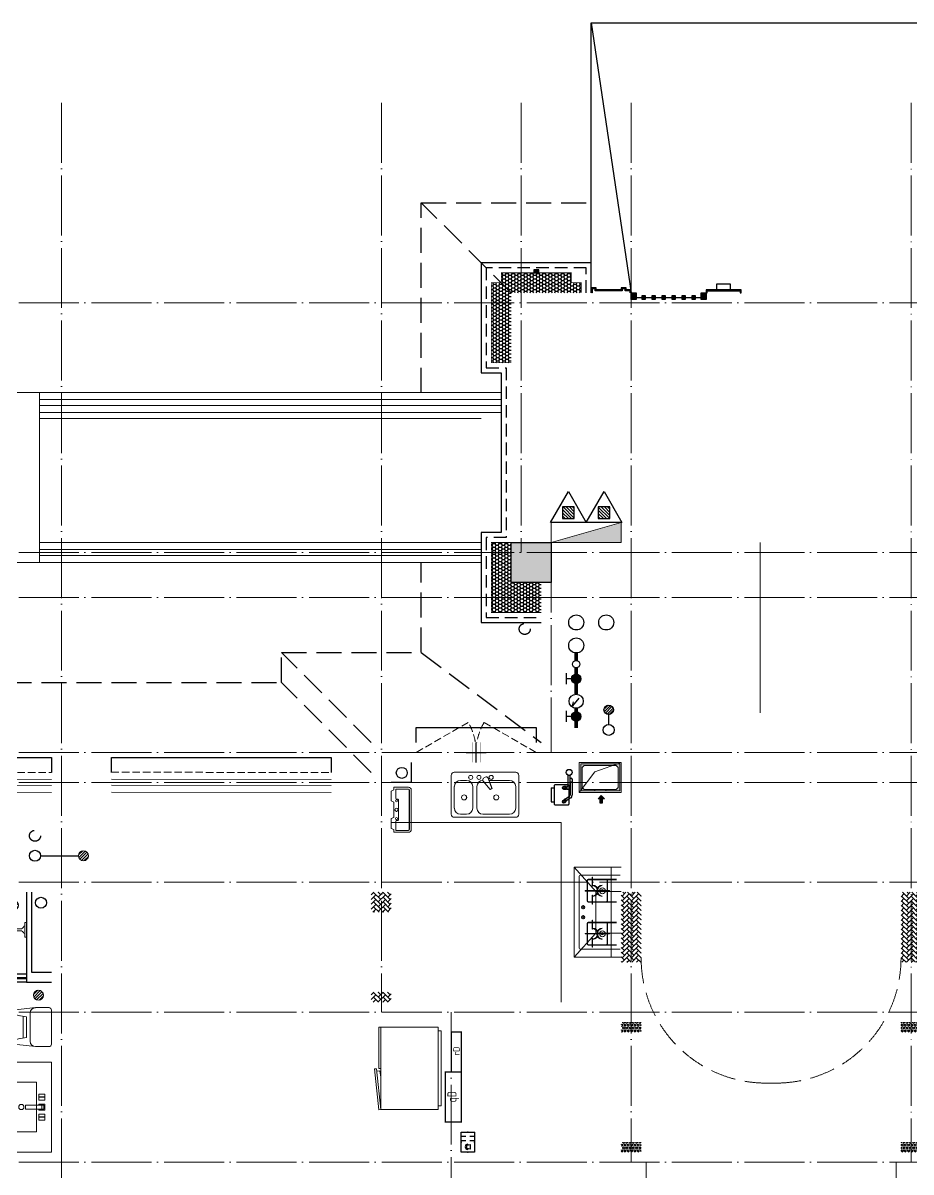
# Model space of a CAD drawing. Extents: x 27938 to 725830, y -209821 to 1628073.
# Drawn here: x 305732 to 314617, y 679457 to 690957 of the extents above; entities that cross this region are included whole.
import ezdxf
from ezdxf.enums import TextEntityAlignment as Align

# ---------------------------------------------------------------- set-up
doc = ezdxf.new("R2010")
doc.units = 0
doc.header["$LTSCALE"] = 1000
doc.header["$MEASUREMENT"] = 0
for name, pattern in [('DASH', [0.35, 0.25, -0.1]), ('DOTE', [2.42, 2, -0.2, 0.02, -0.2]), ('HIDDEN', [0.375, 0.25, -0.125])]:
    doc.linetypes.add(name, pattern=pattern)
for name, color, linetype in [('A-EQPM-MECH', 191, 'Continuous'), ('AH-FURNITURE', 1, 'Continuous'), ('EQUIP-安防', 3, 'Continuous'), ('EQUIP_地漏', 7, 'Continuous'), ('EQUIP_消防', 7, 'Continuous'), ('IP-bath&kitchen-JOHNSON', 4, 'Continuous'), ('P-bath&kitchen-JOHNSON', 4, 'Continuous'), ('PUB_TEXT', 4, 'Continuous'), ('VPIPE-中水', 122, 'Continuous'), ('VPIPE-凝结', 150, 'Continuous'), ('VPIPE-废水', 31, 'Continuous'), ('VPIPE-消防', 1, 'TG_X'), ('VPIPE-给水', 3, 'TG_J'), ('VPIPE-雨水', 4, 'DASH'), ('保温', 6, 'Continuous'), ('修改标示', 212, 'Continuous'), ('卫生间', 6, 'Continuous'), ('建筑-排气道', 9, 'Continuous'), ('机电标识类', 1, 'Continuous'), ('污水', 3, 'Continuous'), ('看线', 251, 'Continuous'), ('立面', 73, 'Continuous'), ('立面-看线', 251, 'Continuous'), ('给水', 4, 'Continuous'), ('铝合金', 144, 'Continuous')]:
    doc.layers.add(name, color=color, linetype=linetype)
for name, color, linetype, lineweight in [('DOTE', 19, 'DOTE', 9), ('EQUIP-消防', 3, 'Continuous', 20), ('EQUIP_消火栓', 242, 'Continuous', 18), ('LVTRY', 1, 'Continuous', 13), ('PUB_HATCH', 8, 'Continuous', 9), ('STAIR', 2, 'Continuous', 18), ('WINDOW', 144, 'Continuous', 15), ('平面-栏杆', 135, 'Continuous', 15), ('平面-看线', 45, 'Continuous', 15), ('平面-空调室内机', 176, 'Continuous', 9), ('平面-空调预留孔', 173, 'Continuous', 15), ('空调', 76, 'Continuous', 13), ('立面-洞口示意', 152, 'Continuous', 13)]:
    doc.layers.add(name, color=color, linetype=linetype, lineweight=lineweight)
doc.styles.add('_TEL_DIM', font='SIMPLEX', dxfattribs={"width": 0.8, "height": 3.5, "bigfont": 'HZTXT'})
doc.styles.add('DIM_FONT', font='SIMPLEX.shx', dxfattribs={"width": 0.56})
doc.styles.add('TG_LINETYPE', font='SIMPLEX', dxfattribs={"width": 0.8, "height": 3, "bigfont": 'HZTXT'})
doc.styles.add('房间名称', font='TSSDENG', dxfattribs={"width": 0.8, "bigfont": 'HZTXT'})
doc.linetypes.add('TG_J', pattern='A,2,-0.22,["J",TG_LINETYPE,S=0.1,R=0,X=-0.18,Y=-0.15],0', length=2.22)
doc.linetypes.add('TG_X', pattern='A,4,-0.3,["X",TG_LINETYPE,S=0.1,R=0,X=-0.23,Y=-0.15],0', length=4.3)
pattern_1 = [(45, (-503782.47, -516048.46), (0, 47.4157523), [100.584, -33.528]), (135, (-503758.762, -516024.753), (3e-15, 47.4157523), [100.584, -33.528])]
pattern_2 = [(90, (-503782.47, -517398.46), (-16.49778, 1e-15), [9.525, -19.05]), (210, (-503782.47, -517398.46), (8.24889, -14.2874966), [9.525, -19.05]), (150, (-503782.47, -517388.935), (-8.24889, -14.2874966), [9.525, -19.05])]
pattern_3 = [(90, (-503782.47, -518598.46), (-16.49778, 1e-15), [9.525, -19.05]), (210, (-503782.47, -518598.46), (8.24889, -14.2874966), [9.525, -19.05]), (150, (-503782.47, -518588.935), (-8.24889, -14.2874966), [9.525, -19.05])]

# ---------------------------------------------------------------- blocks, each defined once
blk = doc.blocks.new('rrrrrrrrrrrra')
for p, q in [((253, 484), (-87, 484)), ((-112, 459), (-112, 324)), ((278, 324), (278, 459)), ((-112, 324), (-64, -103)), ((-59, 271), (224, 271)), ((-21, 232), (-34, 154)), ((186, 232), (-21, 232)), ((186, 232), (199, 154)), ((278, 324), (228, -116)), ((191, 200), (-26, 200))]:
    blk.add_line(p, q)
for centre, radius, start, end in [((-87, 459), 25, 90, 180), ((253, 459), 25, 0, 90), ((-59, 324), 53.3, 180, 270), ((224, 324), 53.3, 270, 0), ((-323, 210), 294, 333.5369, 351.4828), ((488, 210), 294, 188.5172, 206.4631), ((149, -3), 224, 158.5202, 180), ((16, -3), 224, 0, 21.4798), ((84, -64), 153, 195.0773, 340.1181)]:
    blk.add_arc(centre, radius, start, end)
blk = doc.blocks.new('A$C1E0F638F')
for points in [[(500, 435), (500, 85), (0, 85), (0, 435)], [(270, 30), (230, 30), (230, 195), (270, 195)], [(120, 0), (180, 0), (180, 60), (120, 60)], [(147, 55), (153, 55), (153, 5), (147, 5)], [(230, 30), (270, 30), (270, 10), (230, 10)], [(380, 0), (320, 0), (320, 60), (380, 60)], [(353, 55), (347, 55), (347, 5), (353, 5)]]:
    blk.add_lwpolyline(points, close=True)
blk.add_lwpolyline([(270, 60), (280, 60), (280, 0), (220, 0), (220, 60), (230, 60)])
blk.add_circle((250, 236), 26)
blk = doc.blocks.new('$lvtry$00000171')
for p, q in [((-74, 11), (-11, 74)), ((-70, -27), (27, 70)), ((-53, -53), (53, 53)), ((-27, -70), (70, 27)), ((11, -74), (74, -11))]:
    blk.add_line(p, q)
blk.add_circle((0, 0), 75)
blk.add_point((0, 0))
blk = doc.blocks.new('135')
blk.add_hatch(color=256).paths.add_polyline_path([(5, 2), (4, -1), (-5, 2), (-4, 5)])
for p, q in [((-6, 19), (-3, 19)), ((-3, 19), (-6, 19)), ((-6, 3), (5, -2)), ((-6, 3), (-5, 3)), ((-5, 11), (-5, 31)), ((5, 11), (-5, 11)), ((5, 10), (-5, 10)), ((-5, 3), (-4, 6)), ((-4, 6), (5, 2)), ((0, 0), (0, 39)), ((6, 19), (3, 19)), ((3, 19), (6, 19)), ((4, -1), (5, 2)), ((5, 11), (5, 32)), ((4, -1), (6, -2))]:
    blk.add_line(p, q)
for centre, radius, start, end in [((6, 16), 13.5, 151.0147, 204.8403), ((13, 4), 20.5, 163.0924, 182.0012), ((-6, 4), 1, 184.2275, 248.4661), ((-5, 22), 0.5, 335.7643, 151.0147), ((4, 18), 9.42, 155.7643, 171.9773), ((9, 15), 14.6, 166.278, 198.0953), ((14, 4), 19.5, 163.7443, 182.5269), ((-5, 3), 0.5, 181.9385, 247.2597), ((5, 22), 0.5, 29.8425, 204.574), ((-6, 17), 11.7, 10.475, 24.574), ((-6, 15), 12.4, 338.6449, 16.0476), ((29, 7), 24, 172.9439, 199.2318), ((-6, 16), 13.4, 334.9111, 29.8425), ((26, 6), 20.6, 169.1454, 199.9526), ((6, -1), 1.17, 247.4597, 19.9526), ((6, -1), 0.5, 247.4597, 19.2318)]:
    blk.add_arc(centre, radius, start, end)
blk.add_open_spline([(-5, 31), (-4, 31), (-2, 33), (1, 29), (3, 31), (5, 32)], degree=3, knots=[0, 0, 0, 0, 3.066329, 6.218313, 11.124135, 11.124135, 11.124135, 11.124135])
blk = doc.blocks.new('SDFAWERAWER')
at = {"layer": 'LVTRY', "color": 1}
for p, q in [((593941, -1242210), (593784, -1242595)), ((593965, -1242220), (593807, -1242604)), ((593941, -1242210), (593965, -1242220)), ((593988, -1242191), (593978, -1242214)), ((594007, -1242226), (593978, -1242214)), ((594017, -1242203), (593988, -1242191)), ((594016, -1242220), (594027, -1242193)), ((594016, -1242220), (594022, -1242223)), ((594026, -1242204), (594018, -1242222)), ((594018, -1242222), (594021, -1242220)), ((594025, -1242211), (594021, -1242220)), ((594023, -1242221), (594022, -1242223)), ((594022, -1242223), (594024, -1242222)), ((594023, -1242211), (594030, -1242194)), ((594024, -1242221), (594024, -1242222)), ((594025, -1242211), (594031, -1242197)), ((594027, -1242193), (594033, -1242195)), ((594030, -1242194), (594031, -1242197)), ((594032, -1242197), (594033, -1242195)), ((594033, -1242195), (594034, -1242197)), ((594034, -1242198), (594034, -1242197)), ((594047, -1242201), (594036, -1242229)), ((594036, -1242229), (594039, -1242230)), ((594037, -1242211), (594088, -1242232)), ((594039, -1242230), (594045, -1242214)), ((594039, -1242230), (594042, -1242228)), ((594042, -1242228), (594051, -1242205)), ((594050, -1242202), (594043, -1242218)), ((594047, -1242201), (594050, -1242202)), ((594050, -1242202), (594051, -1242205)), ((594057, -1242246), (594067, -1242223)), ((594028, -1242234), (594078, -1242255)), ((593784, -1242595), (593807, -1242604)), ((593803, -1242641), (593813, -1242618)), ((593803, -1242641), (593833, -1242653)), ((593813, -1242618), (593842, -1242630)), ((593842, -1242630), (593833, -1242653)), ((593834, -1242656), (593833, -1242653)), ((593845, -1242629), (593834, -1242656)), ((593836, -1242657), (593834, -1242656)), ((593848, -1242630), (593836, -1242657)), ((593845, -1242629), (593842, -1242630)), ((593848, -1242630), (593845, -1242629)), ((593847, -1242662), (593858, -1242634)), ((593847, -1242662), (593850, -1242663)), ((593850, -1242663), (593861, -1242635)), ((593852, -1242662), (593862, -1242637)), ((593858, -1242634), (593861, -1242635)), ((593861, -1242635), (593862, -1242637))]:
    blk.add_line(p, q, dxfattribs=at)
blk.add_lwpolyline([(593823, -1242717), (594046, -1242174), (594037, -1242170), (593814, -1242713)], close=True, dxfattribs=at)
blk.add_arc((594075, -1242240), 15.3, 281.7932, 33.7019, dxfattribs=at)
for centre, major_axis, start_param, end_param in [((593974, -1242224), (3.93, 9.6), 0, 1.570796), ((593817, -1242608), (13.5, 33.1), 1.570796, 3.141593), ((593817, -1242608), (3.93, 9.6), 1.570796, 3.141593)]:
    blk.add_ellipse(centre, major_axis=major_axis, ratio=1, start_param=start_param, end_param=end_param, dxfattribs=at)
at = {"layer": 'P-bath&kitchen-JOHNSON', "color": 8, "linetype": 'DASH'}
blk.add_arc((593810, -1242714), 586, 67.5369, 157.1325, dxfattribs=at)
at = {"layer": 'LVTRY', "color": 1, "xscale": -1, "rotation": 157.7329157530927}
blk.add_blockref('135', (594045, -1242162), dxfattribs=at)
blk = doc.blocks.new('A$C5DCB2F21')
at = {"layer": 'IP-bath&kitchen-JOHNSON', "color": 8}
for p, q in [((-68, -213), (-158, -275)), ((68, -213), (158, -275)), ((0, -261), (0, -425))]:
    blk.add_line(p, q, dxfattribs=at)
at = {"layer": 'IP-bath&kitchen-JOHNSON', "color": 250}
for centre, major_axis, ratio, start_param, end_param in [((0, -179), (-51, 0), 0.990052, -1.36297, 4.504563), ((0, -178), (-26.8, 0), 0.994812, -1.167677, 4.309269)]:
    blk.add_ellipse(centre, major_axis=major_axis, ratio=ratio, start_param=start_param, end_param=end_param, dxfattribs=at)
at = {"layer": 'LVTRY', "color": 1}
for p, q in [((74, 0), (-74, 0)), ((-10, -174), (-10, -49)), ((11, -174), (11, -49))]:
    blk.add_line(p, q, dxfattribs=at)
blk.add_lwpolyline([(74, 0), (74, -16), (-74, -16), (-74, 0)], dxfattribs=at)
for points in [[(-26, -31, -0.364142), (-38, -16, -0.020495)], [(-10, -49, 0.214893), (-26, -31, 7.649644)], [(11, -49, -0.21439), (26, -31, -7.649644)], [(26, -31, 0.364142), (38, -16, 0.020495)]]:
    blk.add_lwpolyline(points, format="xyb", dxfattribs=at)
blk.add_arc((0, -174), 10.5, 180, 0, dxfattribs=at)
for centre, major_axis, ratio, start_param, end_param in [((0, -181), (53.6, 0), 0.987577, 1.76809, 7.656688), ((-12, -165), (0, 1.43), 0.85, -1.570796, 4.712389), ((-12, -189), (0, 1.43), 0.85, 4.712389, 10.995574), ((12, -165), (0, 1.43), 0.85, 4.712389, 10.995574), ((12, -189), (0, 1.43), 0.85, 4.712389, 10.995574)]:
    blk.add_ellipse(centre, major_axis=major_axis, ratio=ratio, start_param=start_param, end_param=end_param, dxfattribs=at)
blk = doc.blocks.new('FSFSFSFS')
at = {"layer": 'IP-bath&kitchen-JOHNSON'}
for p, q in [((496432, 524228), (495082, 524228)), ((495082, 524183), (495182, 524183)), ((495082, 524173), (495182, 524173)), ((495182, 524173), (495182, 524183)), ((496432, 524193), (495782, 524193)), ((495782, 524183), (495782, 524193)), ((496432, 524183), (495782, 524183)), ((496432, 524148), (495082, 524148))]:
    blk.add_line(p, q, dxfattribs=at)
at = {"layer": 'IP-bath&kitchen-JOHNSON', "color": 8}
for points in [[(496432, 525048), (496432, 524148), (496682, 524148)], [(496482, 525048), (496482, 524248), (496682, 524248)]]:
    blk.add_lwpolyline(points, dxfattribs=at)
at = {"layer": 'LVTRY', "color": 1}
blk.add_lwpolyline([(496082, 522448), (496682, 522448), (496682, 523348), (496082, 523348)], close=True, dxfattribs=at)
at = {"layer": 'IP-bath&kitchen-JOHNSON', "xscale": -1}
for name, p, rotation in [('SDFAWERAWER', (1515501, 1449334), 337.7402306568929), ('A$C5DCB2F21', (496432, 524673), 269.991511475553)]:
    blk.add_blockref(name, p, dxfattribs=dict(at, rotation=rotation))
at = {"layer": 'LVTRY', "xscale": 0.6666666667107826, "yscale": 0.6666666667107826}
for p in [(496302, 524918), (496552, 524018)]:
    blk.add_blockref('$lvtry$00000171', p, dxfattribs=at)
at = {"layer": 'LVTRY', "color": 1, "extrusion": (0, 0, -1), "zscale": -1, "rotation": 90.00000000000001}
blk.add_blockref('rrrrrrrrrrrra', (-496199, 523616), dxfattribs=at)
at = {"layer": 'LVTRY', "color": 1, "rotation": 90.00000000000001}
blk.add_blockref('A$C1E0F638F', (496617, 522649), dxfattribs=at)
blk = doc.blocks.new('rtyg7uyhg')
at = {"layer": 'LVTRY'}
for p, q in [((193590, 45458), (193590, 45069)), ((194235, 45489), (193621, 45489)), ((193896, 45430), (193858, 45326)), ((193926, 45440), (193940, 45432)), ((194265, 45069), (194265, 45458)), ((193621, 45131), (193621, 45346)), ((193682, 45407), (193888, 45407)), ((193858, 45326), (193875, 45316)), ((193875, 45316), (193946, 45401)), ((194010, 45346), (194010, 45131)), ((194051, 45131), (194051, 45346)), ((194112, 45407), (194173, 45407)), ((194235, 45346), (194235, 45131)), ((193621, 45039), (194235, 45039)), ((193948, 45069), (193682, 45069)), ((194173, 45069), (194112, 45069))]:
    blk.add_line(p, q, dxfattribs=at)
for centre, radius in [((193866, 45438), 20.5), ((193989, 45438), 20.5), ((194071, 45438), 20.5), ((193815, 45238), 25.6), ((194137, 45238), 25.6)]:
    blk.add_circle(centre, radius, dxfattribs=at)
for centre, radius, start, end in [((193621, 45458), 30.7, 90, 180), ((193916, 45423), 20.5, 60, 159.4623), ((193930, 45414), 20.5, 320.5377, 60), ((194235, 45458), 30.7, 360, 90), ((193682, 45346), 61.4, 90, 180), ((193948, 45346), 61.4, 360, 90), ((194112, 45346), 61.4, 90, 180), ((194173, 45346), 61.4, 360, 90), ((193682, 45131), 61.4, 180, 270), ((193948, 45131), 61.4, 270, 360), ((194112, 45131), 61.4, 180, 270), ((194173, 45131), 61.4, 270, 360), ((193621, 45069), 30.7, 180, 270), ((194235, 45069), 30.7, 270, 360)]:
    blk.add_arc(centre, radius, start, end, dxfattribs=at)
at = {"layer": 'LVTRY', "style": 'DIM_FONT', "width": 0.8, "flags": 9}
for tag in ['YSIZE', 'XSIZE']:
    blk.add_attdef(tag, (193928, 45488), '', height=0.5, rotation=90, dxfattribs=at)
blk = doc.blocks.new('A-Kitchen-7')
at = {"layer": 'LVTRY'}
for p, q in [((-519, 780), (-7, 834)), ((-515, 756), (-519, 780)), ((-4, 811), (-515, 756)), ((515, 756), (-515, 756)), ((-515, 756), (-515, 40)), ((-486, 761), (-485, 756)), ((-29, 767), (-112, 756)), ((-29, 767), (-35, 806)), ((-7, 834), (-4, 811)), ((515, 780), (0, 780)), ((0, 756), (0, 780)), ((515, 756), (515, 780)), ((515, 40), (515, 756)), ((-515, 40), (515, 40))]:
    blk.add_line(p, q, dxfattribs=at)
blk.add_lwpolyline([(-469, 40), (-469, 0), (469, 0), (469, 40)], close=True, dxfattribs=at)
blk = doc.blocks.new('A$C60D053AF')
at = {"layer": 'AH-FURNITURE', "color": 8}
for p, q in [((233, -90), (128, -90)), ((233, -110), (128, -110)), ((193, -71), (328, -71)), ((193, -91), (328, -91)), ((342, -97), (370, -143)), ((356, -83), (384, -129)), ((245, -129), (245, -122)), ((265, -129), (265, -122)), ((255, -281), (255, -251)), ((255, -281), (393, -281)), ((393, -281), (393, -251))]:
    blk.add_line(p, q, dxfattribs=at)
for points in [[(170, -68, 1), (170, -94), (193, -94), (193, -68)], [(234, -251), (414, -251, 0.414214), (424, -241), (424, -111, 0.414214), (414, -101), (234, -101, 0.414214), (224, -111), (224, -241, 0.414214)], [(268, -122), (268, -107, 0.414214), (248, -87), (233, -87), (233, -113), (242, -113), (242, -122)], [(242, -152, 1), (268, -152), (268, -129), (242, -129)], [(384, -161, 1), (402, -143), (386, -127), (368, -145)]]:
    blk.add_lwpolyline(points, format="xyb", close=True, dxfattribs=at)
for centre, radius in [((100, -100), 30), ((255, -152), 15), ((255, -152), 10), ((393, -152), 15), ((393, -152), 10)]:
    blk.add_circle(centre, radius, dxfattribs=at)
for radius in [40, 20]:
    blk.add_arc((328, -111), radius, 45, 90, dxfattribs=at)
blk = doc.blocks.new('FRSDFDGDGDRGDR')
at = {"layer": '平面-空调预留孔'}
for p, q in [((699619, 775448), (699746, 775448)), ((699746, 775448), (699746, 775355)), ((699612, 775044), (699612, 775441)), ((699720, 775342), (699720, 775143)), ((699727, 775349), (699740, 775349)), ((699727, 775136), (699740, 775136)), ((699746, 775130), (699746, 775037)), ((699746, 775037), (699619, 775037))]:
    blk.add_line(p, q, dxfattribs=at)
blk.add_lwpolyline([(699766, 775167), (699793, 775154), (699793, 775057), (699766, 775044), (699766, 775018), (699619, 775018, -0.414214), (699593, 775044), (699593, 775441, -0.414214), (699619, 775468), (699766, 775468), (699766, 775441), (699793, 775428), (699793, 775332), (699766, 775318)], format="xyb", close=True, dxfattribs=at)
for centre, radius in [((699740, 775332), 10.6), ((699740, 775243), 15.8), ((699740, 775154), 10.6)]:
    blk.add_circle(centre, radius, dxfattribs=at)
for centre, start, end in [((699619, 775441), 90, 180), ((699727, 775342), 90, 180), ((699740, 775355), 270, 360), ((699727, 775143), 180, 270), ((699740, 775130), 0, 90), ((699619, 775044), 180, 270)]:
    blk.add_arc(centre, 6.6, start, end, dxfattribs=at)
blk = doc.blocks.new('*U69')
h = blk.add_hatch(color=5)
h.set_gradient(color1=(0, 0, 255), rotation=180, tint=1)
h.paths.add_polyline_path([(0, 0), (-6.35, -6.35), (-6.35, -2.159), (-15, -2.159), (-15, 2.159), (-6.35, 2.159), (-6.35, 6.35)])
at = {"color": 0, "linetype": 'Continuous'}
blk.add_lwpolyline([(0, 0), (-6.35, -6.35), (-6.35, -2.159), (-15, -2.159), (-15, 2.159), (-6.35, 2.159), (-6.35, 6.35)], close=True, dxfattribs=at)
blk = doc.blocks.new('sgrsefv')
at = {"layer": 'PUB_HATCH'}
blk.add_hatch(color=256, dxfattribs=at).paths.add_polyline_path([(1112933, 840916), (1112933, 840646), (1113073, 840646), (1113073, 840661), (1112968, 840661), (1112948, 840681), (1112948, 840881), (1112968, 840901), (1113288, 840901), (1113308, 840881), (1113308, 840681), (1113288, 840661), (1113183, 840661), (1113183, 840646), (1113323, 840646), (1113323, 840916)])
at = {"layer": 'LVTRY', "color": 1}
for p, q in [((1113073, 840661), (1113073, 840646)), ((1113183, 840661), (1113183, 840646))]:
    blk.add_line(p, q, dxfattribs=at)
for points in [[(1112918, 840931), (1113338, 840931), (1113338, 840631), (1112918, 840631)], [(1112933, 840916), (1113323, 840916), (1113323, 840646), (1112933, 840646)], [(1113288, 840661), (1112968, 840661), (1112948, 840681), (1112948, 840881), (1112968, 840901), (1113288, 840901), (1113308, 840881), (1113308, 840681), (1113288, 840661)]]:
    blk.add_lwpolyline(points, close=True, dxfattribs=at)
at = {"layer": '立面-洞口示意'}
blk.add_lwpolyline([(1112918, 840931), (1113182, 840837), (1113338, 840631)], dxfattribs=at)
at = {"layer": '建筑-排气道', "xscale": -5, "yscale": 5, "zscale": 5, "rotation": 270}
blk.add_blockref('*U69', (1113118, 840599), dxfattribs=at)
blk = doc.blocks.new('GDGDGDRGDG')
at = {"layer": 'IP-bath&kitchen-JOHNSON', "color": 8}
blk.add_lwpolyline([(500282, 526348), (500282, 526148), (500082, 526148)], dxfattribs=at)
at = {"layer": 'LVTRY', "color": 251}
for p, q in [((502128, 525056), (501912, 525298)), ((502382, 525298), (501912, 525298)), ((501912, 525298), (501912, 524398)), ((502282, 524398), (502282, 525298)), ((502382, 525056), (502128, 525056)), ((502128, 525056), (502128, 524640)), ((501912, 524398), (502128, 524640)), ((502128, 524640), (502382, 524640)), ((501912, 524398), (502382, 524398))]:
    blk.add_line(p, q, dxfattribs=at)
at = {"layer": 'LVTRY'}
for p, q in [((501962, 524488), (501962, 525208)), ((501972, 525218), (502372, 525218)), ((502282, 525208), (502282, 524488)), ((502042, 525168), (502042, 524958)), ((502047, 525168), (502047, 524958)), ((502337, 525178), (502052, 525178)), ((502337, 525173), (502052, 525173)), ((502093, 525198), (502093, 525108)), ((502097, 525198), (502093, 525198)), ((502093, 525108), (502097, 525108)), ((502097, 525108), (502097, 525198)), ((502242, 524958), (502242, 525168)), ((502247, 524958), (502247, 525168)), ((502022, 525066), (502150, 525066)), ((502022, 525061), (502022, 525066)), ((502150, 525061), (502022, 525061)), ((502093, 524928), (502093, 525018)), ((502093, 525018), (502097, 525018)), ((502097, 525018), (502097, 524928)), ((502267, 525066), (502140, 525066)), ((502140, 525066), (502140, 525061)), ((502140, 525061), (502267, 525061)), ((502150, 525066), (502150, 525061)), ((502267, 525061), (502267, 525066)), ((502282, 524640), (502282, 525056)), ((501983, 524898), (502022, 524898)), ((502002, 524879), (502002, 524918)), ((502052, 524953), (502337, 524953)), ((502052, 524948), (502337, 524948)), ((502097, 524928), (502093, 524928)), ((501983, 524798), (502022, 524798)), ((502002, 524779), (502002, 524818)), ((502052, 524748), (502337, 524748)), ((502093, 524768), (502093, 524678)), ((502097, 524768), (502093, 524768)), ((502097, 524678), (502097, 524768)), ((502150, 524636), (502022, 524636)), ((502022, 524636), (502022, 524631)), ((502022, 524631), (502150, 524631)), ((502042, 524528), (502042, 524738)), ((502047, 524528), (502047, 524738)), ((502052, 524743), (502337, 524743)), ((502093, 524678), (502097, 524678)), ((502140, 524631), (502140, 524636)), ((502140, 524636), (502267, 524636)), ((502267, 524631), (502140, 524631)), ((502150, 524631), (502150, 524636)), ((502242, 524738), (502242, 524528)), ((502247, 524738), (502247, 524528)), ((502267, 524636), (502267, 524631)), ((502337, 524523), (502052, 524523)), ((502337, 524518), (502052, 524518)), ((502093, 524498), (502093, 524588)), ((502093, 524588), (502097, 524588)), ((502097, 524588), (502097, 524498)), ((502372, 524478), (501972, 524478)), ((502097, 524498), (502093, 524498))]:
    blk.add_line(p, q, dxfattribs=at)
blk.add_lwpolyline([(501782, 523948), (501782, 525748), (500082, 525748)], dxfattribs=at)
for centre, radius in [((502195, 525063), 29.7), ((502195, 525063), 11.7), ((502002, 524898), 17), ((502002, 524798), 17), ((502195, 524633), 29.7), ((502195, 524633), 11.7)]:
    blk.add_circle(centre, radius, dxfattribs=at)
for centre, radius, start, end in [((501972, 525208), 10, 90, 180), ((502272, 525208), 10, 0, 90), ((502052, 525168), 10, 90, 180), ((502052, 525168), 5, 90, 180), ((502095, 525063), 56.7, 2.2742, 87.7258), ((502095, 525063), 52.2, 2.4704, 87.5296), ((502195, 525063), 56.7, 92.2742, 177.7258), ((502195, 525063), 52.2, 92.4704, 177.5296), ((502237, 525168), 10, 0, 90), ((502237, 525168), 5, 0, 90), ((502095, 525063), 56.7, 272.2742, 357.7258), ((502095, 525063), 52.2, 272.4704, 357.5296), ((502195, 525063), 56.7, 182.2742, 267.7258), ((502195, 525063), 52.2, 182.4704, 267.5296), ((502052, 524958), 10, 180, 270), ((502052, 524958), 5, 180, 270), ((502237, 524958), 5, 270, 0), ((502237, 524958), 10, 270, 0), ((502052, 524738), 10, 90, 180), ((502237, 524738), 10, 0, 90), ((502052, 524738), 5, 90, 180), ((502095, 524633), 56.7, 2.2742, 87.7258), ((502095, 524633), 52.2, 2.4704, 87.5296), ((502095, 524633), 56.7, 272.2742, 357.7258), ((502095, 524633), 52.2, 272.4704, 357.5296), ((502195, 524633), 56.7, 92.2742, 177.7258), ((502195, 524633), 56.7, 182.2742, 267.7258), ((502195, 524633), 52.2, 92.4704, 177.5296), ((502195, 524633), 52.2, 182.4704, 267.5296), ((502237, 524738), 5, 0, 90), ((502052, 524528), 10, 180, 270), ((502052, 524528), 5, 180, 270), ((502237, 524528), 5, 270, 0), ((502237, 524528), 10, 270, 0), ((501972, 524488), 10, 180, 270), ((502272, 524488), 10, 270, 0)]:
    blk.add_arc(centre, radius, start, end, dxfattribs=at)
at = {"xscale": -1}
for name, p in [('rtyg7uyhg', (694948, 480760)), ('sgrsefv', (1615301, -314583)), ('FRSDFDGDGDRGDR', (1199875, -249369))]:
    blk.add_blockref(name, p, dxfattribs=at)
at = {"rotation": 270}
blk.add_blockref('A$C60D053AF', (501962, 526348), dxfattribs=at)
at = {"layer": 'LVTRY', "color": 1, "extrusion": (0, 0, -1), "xscale": -0.7999999999883585, "yscale": 0.7999999999883585, "zscale": -0.7999999999883585, "rotation": 270}
blk.add_blockref('A-Kitchen-7', (-500582, 523286), dxfattribs=at)
blk = doc.blocks.new('A$C2705576B')
at = {"layer": '给水'}
h = blk.add_hatch(color=256, dxfattribs=at)
edge = h.paths.add_edge_path()
edge.add_arc((417, -1741), 47.2, 0, 360)
h = blk.add_hatch(color=256, dxfattribs=at)
edge = h.paths.add_edge_path()
edge.add_arc((795, -1741), 47.2, 0, 360)
for p, q in [((363, -1645), (472, -1645)), ((417, -1741), (417, -1645)), ((601, -1768), (525, -1704)), ((525, -1704), (564, -1715)), ((740, -1645), (849, -1645)), ((795, -1741), (795, -1645))]:
    blk.add_line(p, q, dxfattribs=at)
at = {"layer": '给水', "const_width": 35.4}
for points in [[(499, -1741), (302, -1741)], [(903, -1741), (641, -1741)], [(1053, -1741), (978, -1741)]]:
    blk.add_lwpolyline(points, dxfattribs=at)
at = {"layer": '给水'}
for centre, radius in [((417, -1741), 47.2), ((570, -1741), 70.8), ((795, -1741), 47.2), ((941, -1741), 37.5)]:
    blk.add_circle(centre, radius, dxfattribs=at)
blk = doc.blocks.new('$TwtSys$00000141')
at = {"color": 1}
for p, q in [((-47, 4), (-5, 46)), ((-47, 4), (-5, 46)), ((-44, -18), (18, 44)), ((-44, -18), (18, 44)), ((-33, -33), (33, 33)), ((-33, -33), (33, 33)), ((-16, -44), (44, 16)), ((-16, -44), (44, 16)), ((6, -46), (46, -6)), ((6, -46), (46, -6))]:
    blk.add_line(p, q, dxfattribs=at)
blk.add_circle((0, 0), 47, dxfattribs=at)
blk.add_circle((0, 0), 47, dxfattribs=at)
blk = doc.blocks.new('dongkong')
blk.add_wipeout([(-603756, 210771), (-603756, 210571), (-603836, 210571), (-603836, 210771)])
at = {"layer": '机电标识类', "color": 250, "linetype": 'DASH', "ltscale": 400}
for p, q in [((-603796, 210771), (-603796, 210571)), ((-603896, 210671), (-603696, 210671))]:
    blk.add_line(p, q, dxfattribs=at)
at = {"layer": '空调', "color": 6, "linetype": 'DASH', "const_width": 2}
blk.add_lwpolyline([(-603756, 210771), (-603756, 210571), (-603836, 210571), (-603836, 210771)], close=True, dxfattribs=at)
blk = doc.blocks.new('A$C263B1184')
at = {"layer": '保温', "linetype": 'ByBlock', "ltscale": 10}
h = blk.add_hatch(dxfattribs=at)
h.set_pattern_fill('AR-HBONE', color=251, scale=55)
h.set_pattern_definition(pattern_1)
h.paths.add_polyline_path([(-1200, 8300), (-1200, 9000), (-1400, 9000), (-1400, 8300)])
h = blk.add_hatch(dxfattribs=at)
h.set_pattern_fill('AR-HBONE', color=251, scale=55)
h.set_pattern_definition(pattern_1)
h.paths.add_polyline_path([(1400, 8300), (1400, 9000), (1600, 9000), (1600, 8300)])
h = blk.add_hatch(dxfattribs=at)
h.set_pattern_fill('AR-HBONE', color=251, scale=55)
h.set_pattern_definition([(45, (-1012960.393, -342660.66), (0, 47.4157523), [100.584, -33.528]), (135, (-1012936.685, -342636.954), (3e-15, 47.4157523), [100.584, -33.528])])
h.paths.add_polyline_path([(3900, 8800), (3900, 9000), (4100, 9000), (4100, 8800)])
h = blk.add_hatch(dxfattribs=at)
h.set_pattern_fill('AR-HBONE', color=251, scale=55)
h.set_pattern_definition([(45, (-1012960.295, -343660.66), (0, 47.4157523), [100.584, -33.528]), (135, (-1012936.587, -343636.954), (3e-15, 47.4157523), [100.584, -33.528])])
h.paths.add_polyline_path([(3900, 7900), (3900, 8000), (4100, 8000), (4100, 7900)])
at = {"layer": '保温', "linetype": 'Continuous', "ltscale": 10}
h = blk.add_hatch(dxfattribs=at)
h.set_pattern_fill('HEX', color=251, scale=10, angle=90, style=0)
h.set_pattern_definition(pattern_2)
h.paths.add_polyline_path([(-1200, 7600), (-1200, 7700), (-1400, 7700), (-1400, 7600)])
h = blk.add_hatch(dxfattribs=at)
h.set_pattern_fill('HEX', color=251, scale=10, angle=90, style=0)
h.set_pattern_definition(pattern_2)
h.paths.add_polyline_path([(1400, 7600), (1400, 7700), (1600, 7700), (1600, 7600)])
h = blk.add_hatch(dxfattribs=at)
h.set_pattern_fill('HEX', color=251, scale=10, angle=90, style=0)
h.set_pattern_definition(pattern_3)
h.paths.add_polyline_path([(-1200, 6400), (-1200, 6500), (-1400, 6500), (-1400, 6400)])
h = blk.add_hatch(dxfattribs=at)
h.set_pattern_fill('HEX', color=251, scale=10, angle=90, style=0)
h.set_pattern_definition(pattern_3)
h.paths.add_polyline_path([(1400, 6400), (1400, 6500), (1600, 6500), (1600, 6400)])
blk = doc.blocks.new('$TwtSys$00000434')
for p, q in [((-0.5, 0.5), (-0.5, -0.5)), ((-0.5, -0.5), (0.5, 0.5)), ((0.5, 0.5), (-0.5, 0.5)), ((0.5, -0.5), (0.5, 0.5)), ((-0.5, -0.5), (0.5, -0.5))]:
    blk.add_line(p, q)
blk.add_solid([(0.5, -0.5), (0.5, 0.5), (-0.5, -0.5)])
blk = doc.blocks.new('$TwtSys$00000546')
h = blk.add_hatch()
h.set_pattern_fill('ANSI31', color=1, scale=200, style=0)
h.set_pattern_definition([(45, (-38543.802, -6670.83), (-17.67767, 17.67767), [])])
h.paths.add_polyline_path([(-65, 174), (65, 174), (65, 44), (-65, 44)])
at = {"color": 1}
for points in [[(0, 344), (-198, 0), (198, 0)], [(-65, 174), (65, 174), (65, 44), (-65, 44)]]:
    blk.add_lwpolyline(points, close=True, dxfattribs=at)
blk = doc.blocks.new('A$C7D502F78')
at = {"layer": '修改标示', "ltscale": 2}
blk.add_lwpolyline([(-151, 197), (-11, 197), (-11, 142), (-151, 142)], close=True, dxfattribs=at)
blk = doc.blocks.new('GDRDADWDAD')
at = {"layer": 'DOTE', "linetype": 'DOTE', "ltscale": 0.3}
for p, q in [((306117, 690157), (306117, 671157)), ((309317, 690157), (309317, 681057)), ((310717, 690157), (310717, 685657)), ((311817, 690157), (311817, 679557)), ((314617, 690157), (314617, 679557)), ((270117, 688157), (328917, 688157)), ((270117, 685657), (328917, 685657)), ((311017, 685657), (311017, 683657)), ((270117, 685207), (328917, 685207)), ((270117, 683657), (328917, 683657)), ((270117, 683357), (328917, 683357)), ((270117, 682357), (328917, 682357)), ((270117, 681057), (328917, 681057)), ((310017, 681057), (310017, 671157)), ((270117, 679557), (328917, 679557)), ((311967, 679557), (311967, 677457)), ((314467, 679557), (314467, 677457))]:
    blk.add_line(p, q, dxfattribs=at)
blk = doc.blocks.new('HFGHFHF')
at = {"layer": '卫生间', "color": 159, "linetype": 'DASH', "true_color": 0x22346e}
for p, q in [((288417, 688257), (289317, 689157)), ((289317, 684657), (288117, 683757)), ((289817, 683757), (290716, 684657)), ((289817, 683457), (290716, 684357))]:
    blk.add_line(p, q, dxfattribs=at)
for points in [[(289317, 687257), (289317, 689157), (287617, 689157)], [(299517, 683357), (298717, 683357), (298716, 684357), (290716, 684357), (290716, 684657), (289317, 684657), (289317, 685557)]]:
    blk.add_lwpolyline(points, dxfattribs=at)
blk = doc.blocks.new('$equip$00002628')
at = {"linetype": 'Continuous'}
for p, q in [((-0.625, 0.415), (0.625, 0.415)), ((-0.625, -0.415), (-0.625, 0.415)), ((-0.472, 0.01), (-0.409, 0.01)), ((-0.446, -0.138), (-0.395, 0.058)), ((-0.395, 0.058), (-0.395, 0.058)), ((-0.395, 0.058), (-0.206, 0.058)), ((-0.206, 0.058), (-0.155, -0.138)), ((-0.191, 0.01), (-0.129, 0.01)), ((0.071, 0.129), (0.071, 0.415)), ((0.35, 0.129), (0.35, 0.415)), ((0.625, 0.415), (0.625, -0.415)), ((0.625, -0.415), (-0.625, -0.415)), ((-0.155, -0.138), (-0.446, -0.138)), ((0.071, -0.415), (0.071, -0.129)), ((0.35, -0.415), (0.35, -0.129))]:
    blk.add_line(p, q, dxfattribs=at)
at = {"const_width": 0.05}
blk.add_lwpolyline([(-0.625, 0.415), (0.625, 0.415), (0.625, -0.415), (-0.625, -0.415), (-0.625, 0.415), (0.625, 0.415)], dxfattribs=at)
at = {"linetype": 'Continuous'}
blk.add_arc((-0.3, -0.011), 0.173, 6.98974, 173.01026, dxfattribs=at)
for p in [(-0.625, 0), (0, 0.415), (0, -0.415), (0.625, 0)]:
    blk.add_point(p)
at = {"color": 7, "style": '_TEL_DIM', "flags": 1}
blk.add_attdef('A', text='', height=0.000025, dxfattribs=at).set_placement((0, 0), align=Align.MIDDLE_CENTER)
blk = doc.blocks.new('GDGRDGDRGDFD')
at = {"layer": 'EQUIP-消防', "const_width": 12.8}
blk.add_lwpolyline([(136867, 335508), (136367, 335508), (136367, 335348), (136867, 335348)], close=True, dxfattribs=at)
at = {"layer": 'PUB_TEXT', "color": 7, "true_color": 0xffffff, "style": '房间名称', "width": 0.8}
blk.add_text('qD', height=90, dxfattribs=at).set_placement((136565, 335396))
blk = doc.blocks.new('FSFSFSFSEG')
at = {"layer": 'EQUIP-消防', "const_width": 12.8}
blk.add_lwpolyline([(136867, 335153), (136467, 335153), (136467, 335053), (136867, 335053)], close=True, dxfattribs=at)
at = {"layer": 'PUB_TEXT', "color": 7, "true_color": 0xffffff, "style": '房间名称', "width": 0.8}
blk.add_text('rD', height=64.8, dxfattribs=at).set_placement((136634, 335069))
blk = doc.blocks.new('HFHFHTFCD')
at = {"rotation": 90}
for name, p in [('FSFSFSFSEG', (645169, 235157)), ('GDGRDGDRGDFD', (645464, 234757))]:
    blk.add_blockref(name, p, dxfattribs=at)
at = {"layer": 'EQUIP-安防', "xscale": 160, "yscale": 160, "zscale": 160, "rotation": 90}
blk.add_blockref('$equip$00002628', (310183, 370924), dxfattribs=at)
blk = doc.blocks.new('A$C028C60F5')
at = {"color": 6}
blk.add_lwpolyline([(400, 0), (0, 0), (0, -400), (400, -400)], close=True, dxfattribs=at)
at = {"layer": 'PUB_HATCH'}
blk.add_solid([(0, -400), (400, -400), (0, 0), (400, 0)], dxfattribs=at)
blk = doc.blocks.new('A$C3EFA6995')
for p in [(9700, -2400), (15900, -2400)]:
    blk.add_blockref('A$C028C60F5', p)

msp = doc.modelspace()

# ---------------------------------------------------------------- hatches: boundary and pattern name
at = {"layer": '立面'}
h = msp.add_hatch(dxfattribs=at)
h.set_pattern_fill('ANSI31', color=251, scale=2)
h.set_pattern_definition([(45, (-577433.4547, -107108.3295), (-2.24506403, 2.24506403), [])])
h.paths.add_polyline_path([(310841.8, 688457.2), (310891.8, 688457.2), (310891.8, 688487.2), (310841.8, 688487.2)])
h = msp.add_hatch(dxfattribs=at)
h.set_pattern_fill('ANSI31', color=251, scale=2)
h.set_pattern_definition([(45, (-389425.706, -266823.1597), (-2.24506403, 2.24506403), [])])
h.paths.add_polyline_path([(311416.8, 688257.3), (311816.5, 688257.3), (311816.5, 688287.3), (311766.5, 688287.3), (311766.5, 688307.4), (311716.5, 688307.4), (311716.5, 688287.4), (311466.7, 688287.1), (311466.5, 688307.4), (311416.8, 688307.4)])
h.paths.add_polyline_path([(311426.8, 688257.3), (311806.5, 688257.3), (311806.5, 688277.3), (311756.5, 688277.3), (311756.5, 688297.4), (311726.5, 688297.4), (311726.5, 688277.4), (311456.8, 688277.1), (311456.6, 688297.4), (311426.8, 688297.4)])
h = msp.add_hatch(dxfattribs=at)
h.set_pattern_fill('ANSI31', color=251, scale=2)
h.set_pattern_definition([(45, (-577633.4547, -108177.829), (-2.24506403, 2.24506403), [])])
edge = h.paths.add_edge_path()
edge.add_line((312566.5, 688257.2), (312576.6, 688257.2))
edge.add_line((312576.6, 688257.2), (312576.6, 688277.2))
edge.add_line((312576.6, 688277.2), (312906.6, 688277.2))
edge.add_line((312906.6, 688277.2), (312906.6, 688257.3))
edge.add_line((312906.6, 688257.3), (312916.6, 688257.2))
edge.add_line((312916.6, 688257.2), (312916.6, 688287.2))
edge.add_line((312916.6, 688287.2), (312566.6, 688287.2))
edge.add_line((312566.6, 688287.2), (312566.6, 688257.2))
h = msp.add_hatch(dxfattribs=at)
h.set_pattern_fill('ANSI31', color=251, scale=2)
h.set_pattern_definition([(45, (-389485.9416, -266823.342), (-2.24506403, 2.24506403), [])])
h.paths.add_polyline_path([(311816.5, 688257.2), (311866.5, 688257.2), (311866.5, 688190.5), (311816.5, 688190.5)])
h = msp.add_hatch(dxfattribs=at)
h.set_pattern_fill('ANSI31', color=251, scale=2)
h.set_pattern_definition([(45, (-389375.941, -266823.3426), (-2.24506403, 2.24506403), [])])
h.paths.add_polyline_path([(311926.5, 688230.2), (311956.5, 688230.2), (311956.5, 688190.5), (311926.5, 688190.5)])
h = msp.add_hatch(dxfattribs=at)
h.set_pattern_fill('ANSI31', color=251, scale=2)
h.set_pattern_definition([(45, (-389275.941, -266823.3435), (-2.24506403, 2.24506403), [])])
h.paths.add_polyline_path([(312026.5, 688230.2), (312056.5, 688230.2), (312056.5, 688190.5), (312026.5, 688190.5)])
h = msp.add_hatch(dxfattribs=at)
h.set_pattern_fill('ANSI31', color=251, scale=2)
h.set_pattern_definition([(45, (-389175.941, -266823.3444), (-2.24506403, 2.24506403), [])])
h.paths.add_polyline_path([(312126.5, 688230.2), (312156.5, 688230.2), (312156.5, 688190.5), (312126.5, 688190.5)])
h = msp.add_hatch(dxfattribs=at)
h.set_pattern_fill('ANSI31', color=251, scale=2)
h.set_pattern_definition([(45, (-389075.941, -266823.3454), (-2.24506403, 2.24506403), [])])
h.paths.add_polyline_path([(312226.5, 688230.2), (312256.5, 688230.2), (312256.5, 688190.5), (312226.5, 688190.5)])
h = msp.add_hatch(dxfattribs=at)
h.set_pattern_fill('ANSI31', color=251, scale=2)
h.set_pattern_definition([(45, (-388975.941, -266823.3463), (-2.24506403, 2.24506403), [])])
h.paths.add_polyline_path([(312326.5, 688230.2), (312356.5, 688230.2), (312356.5, 688190.5), (312326.5, 688190.5)])
h = msp.add_hatch(dxfattribs=at)
h.set_pattern_fill('ANSI31', color=251, scale=2)
h.set_pattern_definition([(45, (-388875.941, -266823.3472), (-2.24506403, 2.24506403), [])])
h.paths.add_polyline_path([(312426.5, 688230.2), (312456.5, 688230.2), (312456.5, 688190.5), (312426.5, 688190.5)])
h = msp.add_hatch(dxfattribs=at)
h.set_pattern_fill('ANSI31', color=251, scale=2)
h.set_pattern_definition([(45, (-388785.9383, -266823.3383), (-2.24506403, 2.24506403), [])])
h.paths.add_polyline_path([(312516.5, 688257.2), (312566.5, 688257.2), (312566.5, 688190.5), (312516.5, 688190.5)])
at = {"layer": '立面-看线'}
h = msp.add_hatch(dxfattribs=at)
h.set_pattern_fill('HONEY', color=256, scale=13)
h.set_pattern_definition([(0, (-144800.637, 156240.446), (30.95625, 17.872595), [20.6375, -41.275]), (120, (-144800.637, 156240.446), (-30.9562463, 17.8726014), [20.6375, -41.275]), (60, (-144800.637, 156240.446), (3.7e-06, 35.7451964), [-41.275, 20.6375])])
h.paths.add_polyline_path([(311216.8, 688357.2), (311216.8, 688457.2), (310516.8, 688457.2), (310516.8, 688357.2), (310416.8, 688357.2), (310416.8, 687557.2), (310616.6, 687557.2), (310616.6, 688257.2), (311315.9, 688257.2), (311315.9, 688357.2)])
h = msp.add_hatch(dxfattribs=at)
h.set_pattern_fill('HONEY', color=256, scale=13)
h.set_pattern_definition([(0, (-144900, 152840.447), (30.95625, 17.872595), [20.6375, -41.275]), (120, (-144900, 152840.447), (-30.9562463, 17.8726014), [20.6375, -41.275]), (60, (-144900, 152840.447), (3.7e-06, 35.7451964), [-41.275, 20.6375])])
h.paths.add_polyline_path([(310916.6, 685357.2), (310616.6, 685357.2), (310616.6, 685757.2), (310417.1, 685757.2), (310417.1, 685057.2), (310916.6, 685057.2)])

# ---------------------------------------------------------------- linework, layer by layer
at = {"color": 1, "const_width": 8}
for points in [[(310616.6, 687557.2), (310416.8, 687557.2), (310416.8, 688357.2), (310516.8, 688357.2), (310516.8, 688457.2), (310806.8, 688457.2), (310806.8, 688457.2), (310926.8, 688457.2), (310926.8, 688457.2), (311216.8, 688457.2), (311216.8, 688357.2), (311316.8, 688357.2), (311316.8, 688257.2)], [(310616.6, 685757.2), (310416.6, 685757.2), (310416.6, 685057.2), (310916.6, 685057.2)]]:
    msp.add_lwpolyline(points, dxfattribs=at)
at = {"layer": 'A-EQPM-MECH', "color": 2}
for points in [[(311416.8, 688257.2), (311416.8, 690957.2), (316416.8, 690957.2), (316416.8, 688257.2)], [(311416.8, 690957.2), (311816.5, 688257.2)]]:
    msp.add_lwpolyline(points, dxfattribs=at)
at = {"layer": 'STAIR'}
for p, q in [((310316.8, 686997.4), (305896.8, 686997.4)), ((313106.6, 685757.2), (313106.6, 684051.6))]:
    msp.add_line(p, q, dxfattribs=at)
msp.add_lwpolyline([(305896.8, 687257.4), (304396.8, 687257.4), (304396.8, 685557.4), (305896.8, 685557.4)], close=True, dxfattribs=at)
at = {"layer": 'STAIR', "color": 251, "linetype": 'DASH'}
msp.add_lwpolyline([(311916.6, 681597.2, 0.4142136), (313166.6, 680347.2), (313266.6, 680347.2, 0.4142136), (314516.6, 681597.2)], format="xyb", dxfattribs=at)
at = {"layer": 'VPIPE-中水', "linetype": 'Continuous'}
for centre in [(309521.8, 683452.2), (305911.4, 682152.2)]:
    msp.add_circle(centre, 55, dxfattribs=at)
at = {"layer": 'VPIPE-凝结'}
msp.add_line((311591.6, 683937.2), (311591.6, 684035.2), dxfattribs=at)
at = {"layer": 'VPIPE-凝结', "ltscale": 0.1}
msp.add_line((305906.6, 682622.7), (306286.6, 682622.7), dxfattribs=at)
at = {"layer": 'VPIPE-废水'}
for centre in [(311591.6, 683882.2), (305851.6, 682622.2)]:
    msp.add_circle(centre, 55, dxfattribs=at)
at = {"layer": 'VPIPE-消防', "linetype": 'Continuous'}
msp.add_circle((311566.6, 684957.2), 75, dxfattribs=at)
at = {"layer": 'VPIPE-给水', "linetype": 'Continuous'}
for centre in [(311266.6, 684957.2), (311266.6, 684727.2)]:
    msp.add_circle(centre, 75, dxfattribs=at)
at = {"layer": 'VPIPE-雨水'}
for centre in [(310751.6, 684892.2), (305851.6, 682822.2)]:
    msp.add_circle(centre, 55, dxfattribs=at)
at = {"layer": 'WINDOW', "color": 250, "linetype": 'DASH', "ltscale": 0.3}
for points in [[(309666.6, 683657.2), (310186.2, 683957.2, -0.1316523), (310266.6, 683657.2)], [(310864.7, 683657.2), (310345.1, 683957.2, 0.1316523), (310264.7, 683657.2)]]:
    msp.add_lwpolyline(points, format="xyb", dxfattribs=at)
at = {"layer": '平面-栏杆'}
for p, q in [((305896.8, 687187.4), (310516.6, 687187.4)), ((305896.8, 687127.4), (310516.6, 687127.4)), ((305896.8, 685687.4), (310316.6, 685687.4)), ((305896.8, 685627.4), (310316.6, 685627.4))]:
    msp.add_line(p, q, dxfattribs=at)
for points in [[(306016.6, 683387.2), (304416.6, 683387.5)], [(308816.6, 683387.2), (306616.6, 683387.5)], [(306016.6, 683327.2), (304416.6, 683327.5)], [(308816.6, 683327.2), (306616.6, 683327.5)]]:
    msp.add_lwpolyline(points, dxfattribs=at)
at = {"layer": '平面-看线'}
for p, q in [((305896.8, 687257.4), (310516.6, 687257.4)), ((305896.8, 687057.4), (305896.8, 687257.4)), ((305896.8, 687057.4), (310516.6, 687057.4)), ((305896.8, 685757.4), (310316.6, 685757.4)), ((305896.8, 685557.4), (305896.8, 685757.4)), ((305896.8, 685557.4), (310316.6, 685557.4))]:
    msp.add_line(p, q, dxfattribs=at)
at = {"layer": '平面-看线', "linetype": 'DASH', "ltscale": 0.3}
for p, q in [((304416.6, 683457.5), (306016.6, 683457.2)), ((306616.6, 683457.5), (308816.6, 683457.2))]:
    msp.add_line(p, q, dxfattribs=at)
at = {"layer": '平面-看线'}
for points in [[(306016.6, 683257.2), (304416.6, 683257.5)], [(308816.6, 683257.2), (306616.6, 683257.5)]]:
    msp.add_lwpolyline(points, dxfattribs=at)
at = {"layer": '看线', "color": 201}
msp.add_lwpolyline([(311416.8, 688257.2), (311416.8, 688557.2), (310316.8, 688557.2), (310316.8, 687457.2), (310516.6, 687457.2), (310516.6, 685857.2), (310316.6, 685857.2), (310316.6, 684957.2), (310916.6, 684957.2)], dxfattribs=at)
at = {"layer": '看线', "color": 201, "linetype": 'HIDDEN', "ltscale": 0.5}
msp.add_lwpolyline([(311366.8, 688257.2), (311366.8, 688507.2), (310366.8, 688507.2), (310366.8, 687507.2), (310566.6, 687507.2), (310566.6, 685807.2), (310366.6, 685807.2), (310366.6, 685007.2), (310916.6, 685007.2)], dxfattribs=at)
at = {"layer": '看线', "color": 202, "ltscale": 0.5}
for points in [[(304416.6, 683457.2), (304416.6, 683607.2), (306016.6, 683607.2), (306016.6, 683457.2)], [(306616.6, 683457.2), (306616.6, 683607.2), (308816.6, 683607.2), (308816.6, 683457.2)]]:
    msp.add_lwpolyline(points, dxfattribs=at)
at = {"layer": '立面', "color": 6}
for p, q in [((312026.5, 688230.2), (312056.5, 688230.2)), ((312026.5, 688190.5), (312026.5, 688230.2)), ((312056.5, 688190.5), (312026.5, 688190.5)), ((312056.5, 688230.2), (312056.5, 688190.5))]:
    msp.add_line(p, q, dxfattribs=at)
at = {"layer": '立面', "color": 251}
msp.add_lwpolyline([(310841.8, 688457.2), (310891.8, 688457.2), (310891.8, 688487.2), (310841.8, 688487.2)], close=True, dxfattribs=at)
msp.add_lwpolyline([(312566.5, 688257.2), (312576.6, 688257.2), (312576.6, 688277.2), (312906.6, 688277.2), (312906.6, 688257.3), (312916.6, 688257.2), (312916.6, 688287.2), (312566.6, 688287.2), (312566.6, 688257.2)], dxfattribs=at)
at = {"layer": '立面', "color": 6}
for points in [[(311816.5, 688257.2), (311866.5, 688257.2), (311866.5, 688190.5), (311816.5, 688190.5)], [(312126.5, 688230.2), (312156.5, 688230.2), (312156.5, 688190.5), (312126.5, 688190.5)], [(312226.5, 688230.2), (312256.5, 688230.2), (312256.5, 688190.5), (312226.5, 688190.5)], [(312326.5, 688230.2), (312356.5, 688230.2), (312356.5, 688190.5), (312326.5, 688190.5)], [(312426.5, 688230.2), (312456.5, 688230.2), (312456.5, 688190.5), (312426.5, 688190.5)], [(312516.5, 688257.2), (312566.5, 688257.2), (312566.5, 688190.5), (312516.5, 688190.5)]]:
    msp.add_lwpolyline(points, close=True, dxfattribs=at)
at = {"layer": '铝合金', "color": 6}
for p, q in [((311866.5, 688210.3), (311926.5, 688210.3)), ((311956.5, 688210.3), (312026.5, 688210.3)), ((312056.5, 688210.3), (312126.5, 688210.3)), ((312156.5, 688210.3), (312226.5, 688210.3)), ((312256.5, 688210.3), (312326.5, 688210.3)), ((312356.5, 688210.3), (312426.5, 688210.3)), ((312456.5, 688210.3), (312516.5, 688210.3))]:
    msp.add_line(p, q, dxfattribs=at)
for points in [[(310841.8, 688457.2), (310891.8, 688457.2), (310891.8, 688487.2), (310841.8, 688487.2)], [(311816.5, 688257.2), (311866.5, 688257.2), (311866.5, 688190.5), (311816.5, 688190.5)], [(311926.5, 688230.2), (311956.5, 688230.2), (311956.5, 688190.5), (311926.5, 688190.5)], [(312026.5, 688230.2), (312056.5, 688230.2), (312056.5, 688190.5), (312026.5, 688190.5)], [(312126.5, 688230.2), (312156.5, 688230.2), (312156.5, 688190.5), (312126.5, 688190.5)], [(312226.5, 688230.2), (312256.5, 688230.2), (312256.5, 688190.5), (312226.5, 688190.5)], [(312326.5, 688230.2), (312356.5, 688230.2), (312356.5, 688190.5), (312326.5, 688190.5)], [(312426.5, 688230.2), (312456.5, 688230.2), (312456.5, 688190.5), (312426.5, 688190.5)], [(312516.5, 688257.2), (312566.5, 688257.2), (312566.5, 688190.5), (312516.5, 688190.5)]]:
    msp.add_lwpolyline(points, close=True, dxfattribs=at)
for points in [[(311816.5, 688257.3), (311816.5, 688287.3), (311766.5, 688287.3), (311766.5, 688307.4), (311716.5, 688307.4), (311716.5, 688287.4), (311466.7, 688287.1), (311466.5, 688307.4), (311416.8, 688307.4), (311416.8, 688257.3)], [(311806.5, 688257.3), (311806.5, 688277.3), (311756.5, 688277.3), (311756.5, 688297.4), (311726.5, 688297.4), (311726.5, 688277.4), (311456.8, 688277.1), (311456.6, 688297.4), (311426.8, 688297.4), (311426.8, 688257.3)], [(312566.5, 688257.2), (312576.6, 688257.2), (312576.6, 688277.2), (312906.6, 688277.2), (312906.6, 688257.3), (312916.6, 688257.2), (312916.6, 688287.2), (312566.6, 688287.2), (312566.6, 688257.2)]]:
    msp.add_lwpolyline(points, dxfattribs=at)

# ---------------------------------------------------------------- block references
at = {"xscale": -1}
for name, p in [('A$C3EFA6995', (326916.6, 688157.2)), ('A$C263B1184', (313316.6, 673257.2))]:
    msp.add_blockref(name, p, dxfattribs=at)
for name, p in [('GDGDGDRGDG', (-190665.9, 157208.7)), ('GDGDGDRGDG', (-190665.7, 157208.7)), ('FSFSFSFS', (-190665.9, 157208.7)), ('HFHFHTFCD', (0, 308833.4))]:
    msp.add_blockref(name, p)
at = {"layer": 'EQUIP_地漏'}
msp.add_blockref('$TwtSys$00000141', (311591.6, 684082.2), dxfattribs=at)
at = {"layer": 'EQUIP_消火栓', "xscale": 700, "yscale": 200, "zscale": 700}
msp.add_blockref('$TwtSys$00000434', (311366.6, 685857.2), dxfattribs=at)
at = {"layer": 'EQUIP_消防', "xscale": -0.9, "yscale": 0.9, "zscale": 0.9}
for p in [(311188, 685957.2), (311545.1, 685957.2)]:
    msp.add_blockref('$TwtSys$00000546', p, dxfattribs=at)
at = {"layer": 'LVTRY', "xscale": -0.6666666667107825, "yscale": 0.6666666667107825, "rotation": 90.00000000602213}
msp.add_blockref('$lvtry$00000171', (306336.6, 682622.7), dxfattribs=at)
at = {"layer": '修改标示', "ltscale": 2, "xscale": -1}
msp.add_blockref('A$C7D502F78', (312661, 688144.8), dxfattribs=at)
at = {"layer": '污水', "rotation": 90.00000000010901}
msp.add_blockref('A$C2705576B', (309525.4, 683599.3), dxfattribs=at)

# ---------------------------------------------------------------- next in the draw order: block references
at = {"layer": '平面-空调室内机', "ltscale": 0.3, "xscale": -1, "rotation": 180}
msp.add_blockref('dongkong', (914062.6, 894328), dxfattribs=at)

# ---------------------------------------------------------------- next in the draw order: linework, layer by layer
at = {"layer": '看线', "color": 202, "ltscale": 0.5}
msp.add_lwpolyline([(309666.9, 683757.2), (309666.9, 683907.2), (310866.9, 683907.2), (310866.9, 683757.2)], dxfattribs=at)

# ---------------------------------------------------------------- next in the draw order: block references
msp.add_blockref('GDRDADWDAD', (0, 0))
at = {"xscale": -1}
msp.add_blockref('HFGHFHF', (599033.2, 0), dxfattribs=at)

doc.saveas('drawing.dxf')
